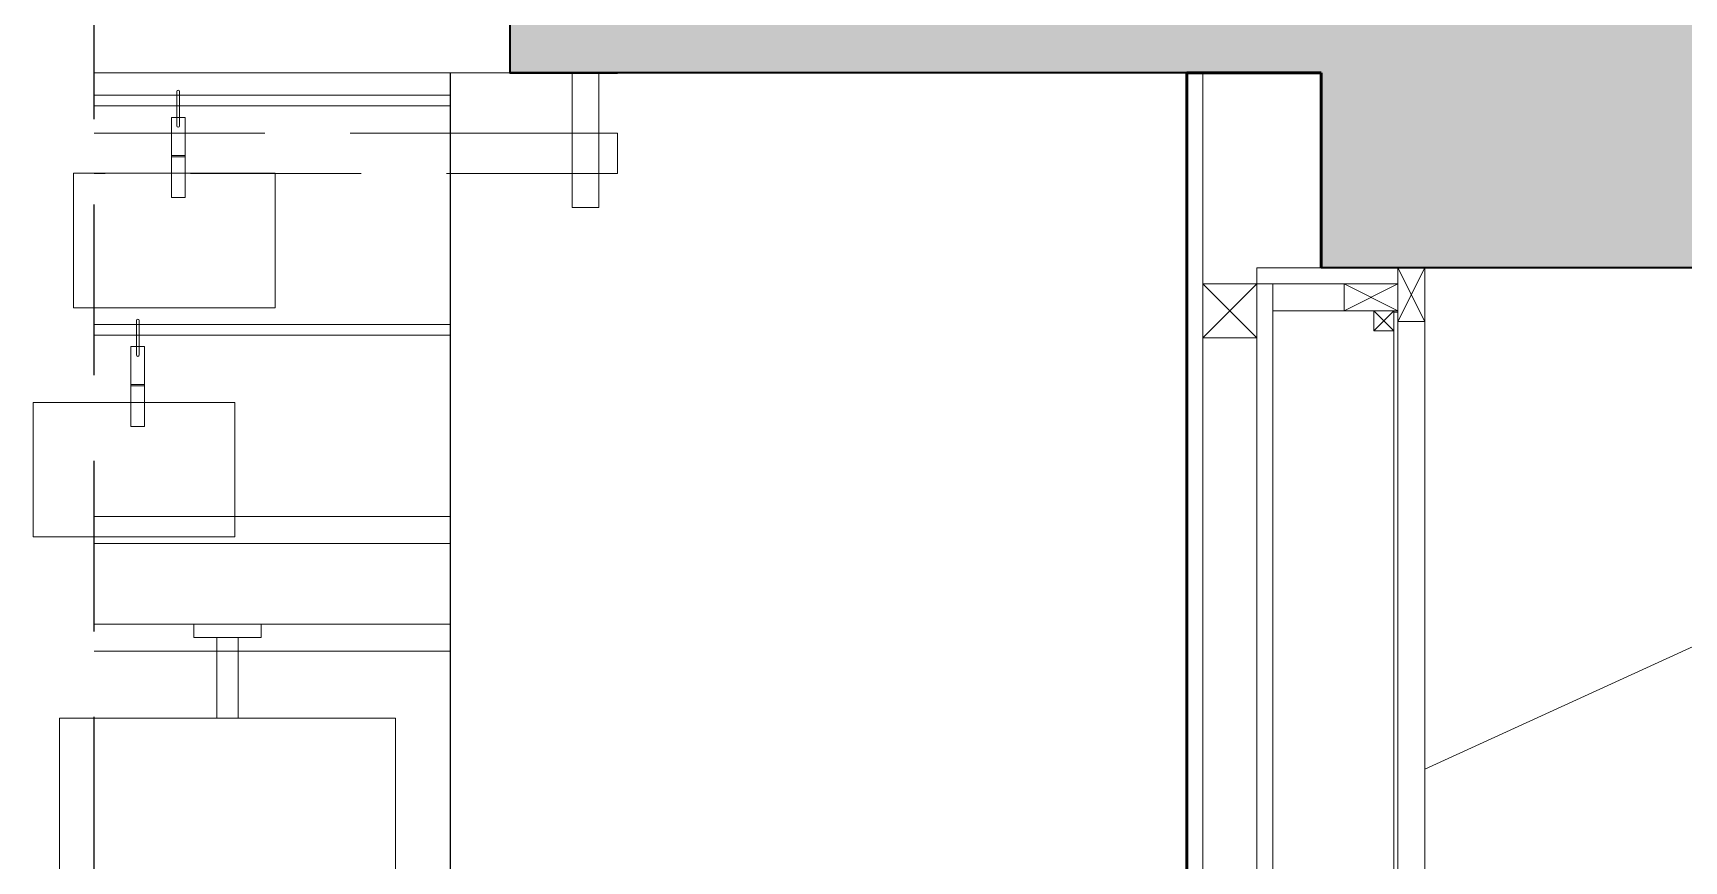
# Model space of a CAD drawing. Header units: millimetres. Extents: x 54215 to 67697, y 23496 to 56611.
# Drawn here: x 55951.6 to 56074.4, y 25761.2 to 25822.7 of the extents above; entities that cross this region are included whole.
import ezdxf

# ---------------------------------------------------------------- set-up
doc = ezdxf.new("R2010")
doc.units = ezdxf.units.MM
doc.linetypes.add('DASHED', pattern=[19.05, 12.7, -6.35])
for name, color, linetype, lineweight in [('- 0.50', 30, 'Continuous', 50), ('no3_ahsap gorunus arka ince', 53, 'Continuous', 15), ('no3_ahsap gorunus arka kalın', 43, 'Continuous', 15), ('no3_ahsap gorunus on ince', 32, 'Continuous', 13), ('no3_cam kesit arka', 141, 'Continuous', 18), ('no3_duvar kaplama', 8, 'Continuous', 0), ('no3_duvar mevcut', 4, 'Continuous', 35), ('no3_kutu profil gorunus', 8, 'Continuous', 0), ('no3_kutuprofil kesit', 74, 'Continuous', 18), ('no3_tefriş arka ince', 65, 'Continuous', 13), ('no3_yazı duvar', 152, 'Continuous', 0)]:
    doc.layers.add(name, color=color, linetype=linetype, lineweight=lineweight)
doc.layers.add('no3_alçıpan kesit', color=7, linetype='Continuous', lineweight=20, true_color=0xf5003d)

# ---------------------------------------------------------------- blocks, each defined once
blk = doc.blocks.new('FAWETUK')
at = {"layer": 'no3_ahsap gorunus arka kalın'}
blk.add_lwpolyline([(10086.08, 17304.68), (10111.08, 17304.68), (10111.08, 17226.68), (10086.08, 17226.68)], close=True, dxfattribs=at)
at = {"layer": 'no3_kutuprofil kesit'}
for p, q in [((10097.78, 17304.68), (10097.78, 17310.68)), ((10099.38, 17304.68), (10099.38, 17310.68)), ((10097.78, 17226.68), (10097.78, 17220.68)), ((10099.38, 17226.68), (10099.38, 17220.68))]:
    blk.add_line(p, q, dxfattribs=at)
for points in [[(10096.08, 17310.68), (10101.08, 17310.68), (10101.08, 17311.68), (10096.08, 17311.68)], [(10096.08, 17220.68), (10101.08, 17220.68), (10101.08, 17219.68), (10096.08, 17219.68)]]:
    blk.add_lwpolyline(points, close=True, dxfattribs=at)
blk = doc.blocks.new('foto')
at = {"layer": 'no3_tefriş arka ince'}
for p, q in [((10116.64, 17348.73), (10116.64, 17351.29)), ((10116.84, 17348.73), (10116.84, 17351.29)), ((10117.25, 17346.53), (10116.23, 17346.53)), ((10117.25, 17346.43), (10116.23, 17346.43))]:
    blk.add_line(p, q, dxfattribs=at)
for points in [[(10117.25, 17349.36), (10116.23, 17349.36), (10116.23, 17343.41), (10117.25, 17343.41)], [(10108.95, 17345.21), (10108.95, 17335.21), (10123.95, 17335.21), (10123.95, 17345.21)]]:
    blk.add_lwpolyline(points, close=True, dxfattribs=at)
for centre, start, end in [((10116.74, 17351.29), 0, 180), ((10116.74, 17348.73), 180, 0)]:
    blk.add_arc(centre, 0.1, start, end, dxfattribs=at)
blk = doc.blocks.new('sistemmm')
at = {"layer": '- 0.50'}
for p, q in [((11545.35, 23763.96), (11545.35, 23778.46)), ((11545.35, 23778.46), (11555.35, 23778.46))]:
    blk.add_line(p, q, dxfattribs=at)
at = {"layer": 'no3_alçıpan kesit'}
for p, q in [((11554.15, 23713.96), (11554.15, 23778.46)), ((11555.35, 23713.96), (11555.35, 23778.46)), ((11550.15, 23763.96), (11539.65, 23763.96)), ((11550.15, 23715.16), (11550.15, 23763.96)), ((11550.15, 23762.76), (11539.65, 23762.76)), ((11548.95, 23715.16), (11548.95, 23762.76))]:
    blk.add_line(p, q, dxfattribs=at)
at = {"layer": 'no3_cam kesit arka'}
blk.add_lwpolyline([(11539.65, 23760.66), (11539.65, 23717.26), (11539.95, 23717.26), (11539.95, 23760.66)], close=True, dxfattribs=at)
at = {"layer": 'no3_duvar kaplama'}
for p, q in [((11537.65, 23717.96), (11537.65, 23759.96)), ((11543.65, 23760.76), (11548.95, 23760.76))]:
    blk.add_line(p, q, dxfattribs=at)
at = {"layer": 'no3_kutuprofil kesit'}
for p, q in [((11537.65, 23759.96), (11539.65, 23763.96)), ((11537.65, 23763.96), (11539.65, 23759.96)), ((11543.65, 23760.76), (11539.65, 23762.76)), ((11539.65, 23760.76), (11543.65, 23762.76)), ((11554.15, 23762.76), (11550.15, 23758.76)), ((11554.15, 23758.76), (11550.15, 23762.76)), ((11539.95, 23760.76), (11541.45, 23759.26)), ((11541.45, 23760.76), (11539.95, 23759.26))]:
    blk.add_line(p, q, dxfattribs=at)
for points in [[(11539.65, 23763.96), (11537.65, 23763.96), (11537.65, 23759.96), (11539.65, 23759.96)], [(11539.65, 23762.76), (11539.65, 23760.76), (11543.65, 23760.76), (11543.65, 23762.76)], [(11550.15, 23758.76), (11554.15, 23758.76), (11554.15, 23762.76), (11550.15, 23762.76)], [(11539.95, 23760.76), (11541.45, 23760.76), (11541.45, 23759.26), (11539.95, 23759.26)]]:
    blk.add_lwpolyline(points, close=True, dxfattribs=at)

msp = doc.modelspace()

# ---------------------------------------------------------------- hatches: boundary and pattern name
at = {"layer": 'no3_duvar kaplama'}
h = msp.add_hatch(dxfattribs=at)
h.set_pattern_fill('JIS_STN_2.5', color=256, scale=3)
h.set_pattern_definition([(45, (42770.561, 4300.2), (-5.3033009, 5.3033009), []), (45, (42775.856, 4300.2), (-5.3033009, 5.3033009), [3.6, -1.5])])
h.paths.add_polyline_path([(55956.146, 25905.278), (55956.146, 25859.778), (55987.067, 25859.778), (55987.067, 25819.778), (56047.401, 25819.778), (56047.401, 25805.278), (56547.401, 25805.278), (56547.401, 25905.278)])
h.paths.add_polyline_path([(55956.146, 25264.778), (55956.146, 25223.278), (56817.127, 25223.278), (56817.127, 25233.278), (56718.901, 25233.278), (56718.901, 25238.278), (56688.901, 25238.278), (56688.901, 25255.778), (56658.901, 25255.778), (56658.901, 25273.278), (56037.401, 25273.278), (56037.401, 25264.778)])

# ---------------------------------------------------------------- linework, layer by layer
at = {"layer": '- 0.50'}
for p, q in [((56037.401, 25819.778), (56037.401, 25758.278)), ((56047.401, 25819.778), (56037.401, 25819.778)), ((56047.401, 25805.278), (56047.401, 25819.778))]:
    msp.add_line(p, q, dxfattribs=at)
for p, q in [((55982.667, 25585.778), (55982.667, 25819.778)), ((56037.401, 25641.441), (56037.401, 25819.778))]:
    msp.add_line(p, q)
at = {"linetype": 'DASHED'}
msp.add_lwpolyline([(55956.146, 25935.699), (56975.033, 25935.699), (56975.033, 25149.584), (55956.146, 25149.584)], close=True, dxfattribs=at)
at = {"layer": 'no3_ahsap gorunus arka ince'}
for p, q in [((55982.667, 25786.778), (55956.146, 25786.778)), ((55982.667, 25776.778), (55956.146, 25776.778))]:
    msp.add_line(p, q, dxfattribs=at)
at = {"layer": 'no3_ahsap gorunus on ince'}
for p, q in [((55956.146, 25784.778), (55982.667, 25784.778)), ((55956.146, 25778.778), (55982.667, 25778.778))]:
    msp.add_line(p, q, dxfattribs=at)
at = {"layer": 'no3_duvar mevcut'}
for p, q in [((56037.401, 25819.778), (55987.067, 25819.778)), ((56547.401, 25805.278), (56047.401, 25805.278))]:
    msp.add_line(p, q, dxfattribs=at)
msp.add_lwpolyline([(55956.146, 25859.778), (55987.067, 25859.778), (55987.067, 25819.778), (55995.067, 25819.778)], dxfattribs=at)
at = {"layer": 'no3_kutu profil gorunus'}
for p, q in [((55982.667, 25818.113), (55956.146, 25818.113)), ((55982.667, 25817.313), (55956.146, 25817.313)), ((55982.667, 25801.072), (55956.146, 25801.072)), ((55982.667, 25800.272), (55956.146, 25800.272))]:
    msp.add_line(p, q, dxfattribs=at)
at = {"layer": 'no3_kutuprofil kesit', "linetype": 'DASHED'}
for p, q in [((55956.146, 25815.288), (55987.067, 25815.288)), ((55987.067, 25815.288), (55995.067, 25815.288)), ((55995.067, 25815.288), (55995.067, 25812.288)), ((55995.067, 25812.288), (55956.146, 25812.288))]:
    msp.add_line(p, q, dxfattribs=at)
msp.add_lwpolyline([(55993.697, 25819.778), (55991.694, 25819.778), (55991.694, 25809.766), (55993.697, 25809.766)], close=True, dxfattribs=at)
at = {"layer": 'no3_tefriş arka ince'}
msp.add_line((55956.146, 25819.778), (55987.067, 25819.778), dxfattribs=at)
at = {"layer": 'no3_yazı duvar'}
msp.add_lwpolyline([(56055.101, 25767.994), (56092.746, 25785.194), (56196.19, 25785.194)], dxfattribs=at)

# ---------------------------------------------------------------- block references
at = {"xscale": -1}
msp.add_blockref('sistemmm', (67592.755, 2041.321), dxfattribs=at)
for name, p in [('foto', (45845.667, 8467.102)), ('foto', (45842.66, 8450.061)), ('FAWETUK', (45867.49, 8467.102)), ('FAWETUK', (45867.49, 8467.102))]:
    msp.add_blockref(name, p)

doc.saveas('drawing.dxf')
